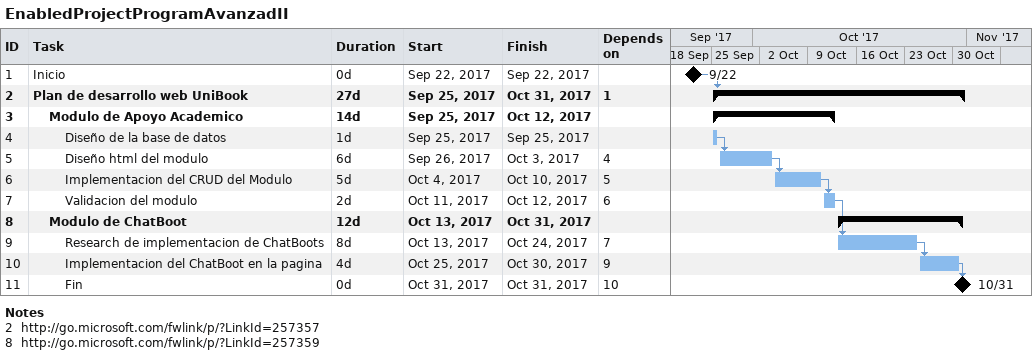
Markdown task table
EnabledProjectProgramAvanzadII

| ID | Level | Task | Duration | Start | Finish | Predecessors |
|---|---|---|---|---|---|---|
| 1 | 1 | Inicio | 0d | 2017-09-22 | 2017-09-22 |  |
| 2 | 1 | **Plan de desarrollo web UniBook** | 27d | 2017-09-25 | 2017-10-31 | 1 |
| 3 | 2 | **Modulo de Apoyo Academico** | 14d | 2017-09-25 | 2017-10-12 |  |
| 4 | 3 | Diseño de la base de datos | 1d | 2017-09-25 | 2017-09-25 |  |
| 5 | 3 | Diseño html del modulo | 6d | 2017-09-26 | 2017-10-03 | 4 |
| 6 | 3 | Implementacion del CRUD del Modulo | 5d | 2017-10-04 | 2017-10-10 | 5 |
| 7 | 3 | Validacion del modulo | 2d | 2017-10-11 | 2017-10-12 | 6 |
| 8 | 2 | **Modulo de ChatBoot** | 12d | 2017-10-13 | 2017-10-31 |  |
| 9 | 3 | Research de implementacion de ChatBoots | 8d | 2017-10-13 | 2017-10-24 | 7 |
| 10 | 3 | Implementacion del ChatBoot en la pagina | 4d | 2017-10-25 | 2017-10-30 | 9 |
| 11 | 3 | Fin | 0d | 2017-10-31 | 2017-10-31 | 10 |

Notes
- 2: http://go.microsoft.com/fwlink/p/?LinkId=257357
- 8: http://go.microsoft.com/fwlink/p/?LinkId=257359
